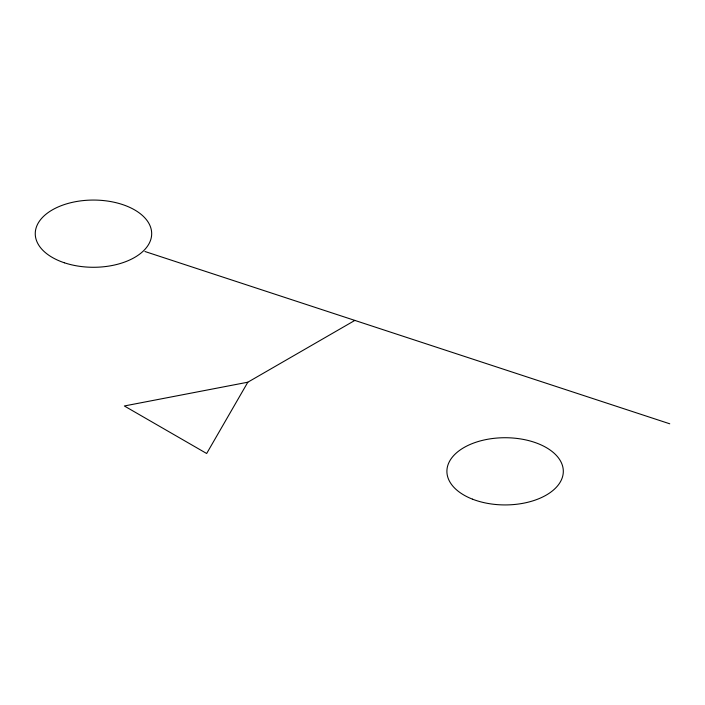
<?xml version="1.0" encoding="UTF-8"?>
<svg xmlns="http://www.w3.org/2000/svg" width="705" height="705" viewBox="0 0 705 705"><rect width="100%" height="100%" fill="white"/><g stroke="black" fill="none" stroke-linecap="round" stroke-linejoin="round"><path stroke-width="1.06" d="M247.825 382.207L206.662 453.5L124.336 405.974L247.825 382.207L354.853 320.414M144.922 251.5L669.75 423.793M472.473 499.158A58.215 33.611 0 0 0 563.163 473.725A58.215 33.611 0 0 0 479.664 441.101A58.215 33.611 0 0 0 472.473 499.158M64.358 262.78A58.215 33.611 0 0 0 151.681 233.672A58.215 33.611 0 0 0 64.358 204.565A58.215 33.611 0 0 0 64.358 262.78"/></g></svg>
